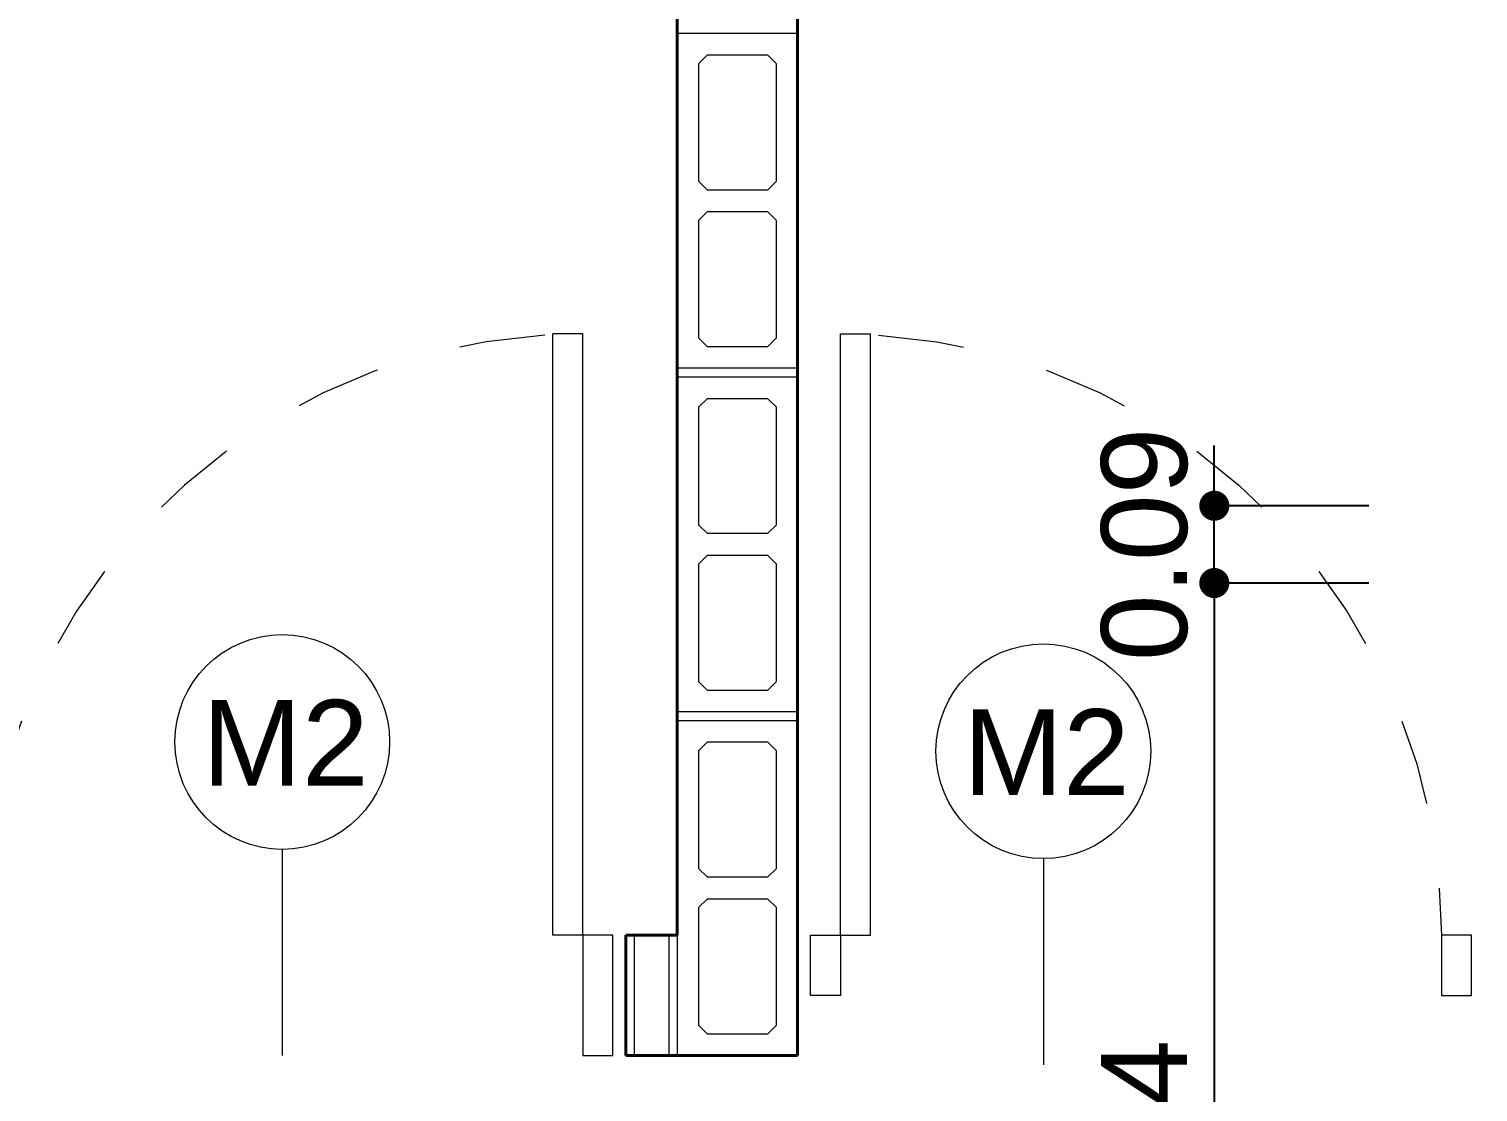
# Model space of a CAD drawing. Header units: millimetres. Extents: x 173 to 410, y -14 to 183.
# Drawn here: x 354.795 to 356.483, y -0.423 to 0.815 of the extents above; entities that cross this region are included whole.
import ezdxf
from ezdxf.enums import TextEntityAlignment as Align

# ---------------------------------------------------------------- set-up
doc = ezdxf.new("R2010")
doc.units = ezdxf.units.MM
doc.linetypes.add('HIDDEN', pattern=[0.05, 0.025, -0.025])
doc.layers.get('0').update_dxf_attribs({"color": 4})
for name, color, linetype, lineweight in [('ARQ Alvenaria', 201, 'Continuous', 40), ('ARQ Anotações', 2, 'Continuous', 5), ('ARQ Caixilharia', 140, 'Continuous', 9), ('ARQ Hachuras', 8, 'Continuous', 5), ('ARQ Projeções', 144, 'HIDDEN', 5)]:
    doc.layers.add(name, color=color, linetype=linetype, lineweight=lineweight)
doc.styles.get("Standard").update_dxf_attribs({"font": 'arial.ttf'})
doc.dimstyles.new('Executivo 1-50', dxfattribs={"dimtxt": 0.1, "dimasz": 0.035, "dimexe": 0, "dimexo": 0.0625, "dimgap": 0.03, "dimtad": 1, "dimzin": 0, "dimdsep": 46, "dimtxsty": 'Standard', "dimblk": 'DOT', "dimcen": 0.09, "dimclrd": 8, "dimclre": 8, "dimadec": 0, "dimazin": 0, "dimtfac": 1, "dimtix": 1, "dimtmove": 2, "dimatfit": 3, "dimldrblk": 'DOT', "dimfxl": 0.18, "dimfxlon": 1, "dimtolj": 1, "dimtzin": 0, "dimarcsym": 0})

# ---------------------------------------------------------------- blocks, each defined once
blk = doc.blocks.new('_DOT')
at = {"color": 0, "linetype": 'ByBlock', "lineweight": -2}
blk.add_line((-0.5, 0), (-1, 0), dxfattribs=at)
at = {"color": 0, "linetype": 'ByBlock', "const_width": 0.5}
blk.add_lwpolyline([(-0.25, 0, 1), (0.25, 0, 1)], format="xyb", close=True, dxfattribs=at)
blk = doc.blocks.new('*D1923')
at = {"layer": 'ARQ Anotações', "color": 8, "lineweight": -2, "transparency": 16777216}
for p, q in [((353.7345142465447, 2.669580452722979), (353.5545142465447, 2.669580452722979)), ((353.5545142465447, -0.2054195472770244), (353.5545142465447, 2.634580452722979)), ((353.7345142465447, -0.2404195472770244), (353.5545142465447, -0.2404195472770244))]:
    blk.add_line(p, q, dxfattribs=at)
at = {"layer": 'Defpoints', "color": 0, "transparency": 16777216}
for p in [(353.5545142465447, 2.669580452722979), (355.8703722308435, 2.669580452722979), (354.7703722727963, -0.2404195472770247)]:
    blk.add_point(p, dxfattribs=at)
at = {"layer": 'ARQ Anotações', "color": 8, "lineweight": -2, "transparency": 16777216, "xscale": 0.035, "yscale": 0.035, "zscale": 0.035}
for p, rotation in [((353.5545142465447, 2.669580452722979), 90), ((353.5545142465447, -0.2404195472770244), 270)]:
    blk.add_blockref('_DOT', p, dxfattribs=dict(at, rotation=rotation))
at = {"layer": 'ARQ Anotações', "color": 0, "transparency": 16777216, "insert": (353.4734569477725, 1.214580452723034), "char_height": 0.1, "attachment_point": 5, "rotation": 90}
blk.add_mtext('\\A1;2.91', dxfattribs=at)
blk = doc.blocks.new('Folha 72')
at = {"color": 0, "linetype": 'ByBlock', "lineweight": -2}
for p, q in [((0.3500000000000001, 0.7000000000000001), (0.3150000000000001, 0.7000000000000001)), ((0.3150000000000001, 2.143131898507868e-18), (0.3150000000000001, 0.7000000000000001)), ((0.35, 0), (0.3500000000000001, 0.7000000000000001)), ((-0.385, 0), (-0.35, 0)), ((-0.385, -0.06999999999999999), (-0.385, 0)), ((-0.35, 0), (-0.35, -0.06999999999999999)), ((0.35, 0), (0.3150000000000001, 2.143131898507868e-18)), ((0.385, 0), (0.35, 0)), ((0.35, 0), (0.35, -0.06999999999999999)), ((0.385, -0.06999999999999999), (0.385, 0)), ((-0.35, -0.06999999999999999), (-0.385, -0.06999999999999999)), ((0.35, -0.06999999999999999), (0.385, -0.06999999999999999))]:
    blk.add_line(p, q, dxfattribs=at)
at = {"layer": 'ARQ Projeções'}
blk.add_arc((0.35, 0), 0.7000000000000001, 93.6334036419095, 180, dxfattribs=at)
blk = doc.blocks.new('Folha 72_2')
for p, q in [((0.3500000000000001, 0.7000000000000001), (0.3150000000000001, 0.7000000000000001)), ((0.3150000000000001, 2.143131898507868e-18), (0.3150000000000001, 0.7000000000000001)), ((0.35, 0), (0.3500000000000001, 0.7000000000000001)), ((-0.385, 0), (-0.35, 0)), ((-0.385, -0.14), (-0.385, 0)), ((-0.35, 0), (-0.35, -0.14)), ((0.35, 0), (0.3150000000000001, 2.143131898507868e-18)), ((0.385, 0), (0.35, 0)), ((0.35, 0), (0.35, -0.14)), ((0.385, -0.14), (0.385, 0)), ((-0.35, -0.14), (-0.385, -0.14)), ((0.35, -0.14), (0.385, -0.14))]:
    blk.add_line(p, q)
at = {"layer": 'ARQ Projeções'}
blk.add_arc((0.35, 0), 0.7000000000000001, 93.6334036419095, 180, dxfattribs=at)
blk = doc.blocks.new('*D2142')
at = {"layer": 'ARQ Anotações', "color": 8, "lineweight": -2, "transparency": 16777216}
for p, q in [((353.7345147096902, 2.669580754076851), (353.5545147096902, 2.669580754076851)), ((353.5545147096902, 2.634580754076851), (353.5545147096902, -0.2054192459231599)), ((353.7345147096902, -0.2404192459231599), (353.5545147096902, -0.2404192459231599))]:
    blk.add_line(p, q, dxfattribs=at)
at = {"layer": 'Defpoints', "color": 0, "transparency": 16777216}
for p in [(355.870372693989, 2.669580754076851), (353.5545147096902, -0.2404192459231599), (354.7703727359418, -0.2404192459231602)]:
    blk.add_point(p, dxfattribs=at)
at = {"layer": 'ARQ Anotações', "color": 8, "lineweight": -2, "transparency": 16777216, "xscale": 0.035, "yscale": 0.035, "zscale": 0.035}
for p, rotation in [((353.5545147096902, 2.669580754076851), 90), ((353.5545147096902, -0.2404192459231599), 270)]:
    blk.add_blockref('_DOT', p, dxfattribs=dict(at, rotation=rotation))
at = {"layer": 'ARQ Anotações', "color": 0, "transparency": 16777216, "insert": (353.473457410918, 1.214580754076902), "char_height": 0.1, "attachment_point": 5, "rotation": 90}
blk.add_mtext('\\A1;2.91', dxfattribs=at)
blk = doc.blocks.new('Window-Door Marker - 70_27')
at = {"color": 8}
blk.add_line((0, 0.1), (0, -0.14), dxfattribs=at)
blk.add_circle((0, 0.225), 0.125, dxfattribs=at)
blk.add_attdef('AC_MarkerText_1', text='', height=0.1, rotation=180).set_placement((0.1036644323606026, 0.3035713892656383), align=Align.BOTTOM_LEFT)
blk = doc.blocks.new('*D2270')
at = {"layer": 'ARQ Anotações', "color": 8, "lineweight": -2, "transparency": 16777216}
for p, q in [((356.3557700808209, 0.1695804527229719), (356.1757700808209, 0.169580452722972)), ((356.1757700808209, 0.134580452722972), (356.1757700808209, -1.130420266605271)), ((355.9957700808209, -1.16542026660527), (356.1757700808209, -1.16542026660527))]:
    blk.add_line(p, q, dxfattribs=at)
at = {"layer": 'Defpoints', "color": 0, "transparency": 16777216}
for p in [(356.644122199436, 0.1695804527229718), (355.6153722380001, -1.16542026660527), (356.1757700808209, -1.16542026660527)]:
    blk.add_point(p, dxfattribs=at)
at = {"layer": 'ARQ Anotações', "color": 8, "lineweight": -2, "transparency": 16777216, "xscale": 0.035, "yscale": 0.035, "zscale": 0.035}
for p, rotation in [((356.1757700808209, 0.169580452722972), 90), ((356.1757700808209, -1.16542026660527), 270)]:
    blk.add_blockref('_DOT', p, dxfattribs=dict(at, rotation=rotation))
at = {"layer": 'ARQ Anotações', "color": 0, "transparency": 16777216, "insert": (356.0946786756367, -0.497919906941092), "char_height": 0.1, "attachment_point": 5, "rotation": 90}
blk.add_mtext('\\A1;1.34', dxfattribs=at)
blk = doc.blocks.new('*D2290')
at = {"layer": 'ARQ Anotações', "color": 8, "lineweight": -2, "transparency": 16777216}
for p, q in [((356.1757700808209, 0.2945804527229753), (356.1757700808209, 0.3295804527229753)), ((356.3557700808209, 0.2595804527229753), (356.1757700808209, 0.2595804527229753)), ((356.1757700808209, 0.169580452722972), (356.1757700808209, 0.2595804527229753)), ((356.3557700808209, 0.1695804527229719), (356.1757700808209, 0.169580452722972)), ((356.1757700808209, 0.134580452722972), (356.1757700808209, 0.09958045272297196))]:
    blk.add_line(p, q, dxfattribs=at)
at = {"layer": 'Defpoints', "color": 0, "transparency": 16777216}
for p in [(356.1757700808209, 0.2595804527229753), (356.5403722765555, 0.2595804527229753), (356.644122199436, 0.1695804527229718)]:
    blk.add_point(p, dxfattribs=at)
at = {"layer": 'ARQ Anotações', "color": 8, "lineweight": -2, "transparency": 16777216, "xscale": 0.035, "yscale": 0.035, "zscale": 0.035}
for p, rotation in [((356.1757700808209, 0.2595804527229753), 270), ((356.1757700808209, 0.169580452722972), 90)]:
    blk.add_blockref('_DOT', p, dxfattribs=dict(at, rotation=rotation))
at = {"layer": 'ARQ Anotações', "color": 0, "transparency": 16777216, "insert": (356.0947127820487, 0.2145804527230309), "char_height": 0.1, "attachment_point": 5, "rotation": 90}
blk.add_mtext('\\A1;0.09', dxfattribs=at)

msp = doc.modelspace()

# ---------------------------------------------------------------- linework, layer by layer
at = {"layer": 'ARQ Alvenaria'}
for p, q in [((355.5503722337609, 2.669580452722972), (355.5503722745464, -0.2404195472770247)), ((355.6903722745463, -0.2404195472770247), (355.6903722337609, 2.669580452722972)), ((355.4905067251173, -0.2404195472770247), (355.4905067251173, -0.3804195472770253)), ((355.5503722745464, -0.2404195472770247), (355.4905067251173, -0.2404195472770247)), ((355.690372275316, -0.2404195472770247), (355.690372275316, -0.3804195472770253)), ((355.4905067251173, -0.3804195472770253), (355.690372275316, -0.3804195472770253))]:
    msp.add_line(p, q, dxfattribs=at)
at = {"layer": 'ARQ Hachuras', "flags": 128}
for points in [[(355.5505057251173, 0.4195804527229789), (355.5505057251173, 0.8095804527229795), (355.6905057251173, 0.8095804527229795), (355.6905057251173, 0.4195804527229789)], [(355.5855057251173, 0.6270804527229821), (355.5755057251173, 0.6370804527229801), (355.5755057251173, 0.7745804527229829), (355.5855057251173, 0.7845804527229809), (355.6555057251173, 0.7845804527229809), (355.6655057251173, 0.7745804527229829), (355.6655057251173, 0.6370804527229801), (355.6555057251173, 0.6270804527229821)], [(355.5855057251173, 0.4445804527229846), (355.5755057251173, 0.4545804527229826), (355.5755057251173, 0.5920804527229855), (355.5855057251173, 0.6020804527229835), (355.6555057251173, 0.6020804527229835), (355.6655057251173, 0.5920804527229855), (355.6655057251173, 0.4545804527229826), (355.6555057251173, 0.4445804527229846)], [(355.5505062251173, 0.01958045272298037), (355.5505057251173, 0.4095804527229809), (355.6905057251173, 0.4095804527229809), (355.6905062251173, 0.01958045272298037)], [(355.5855062251173, 0.2270804527229835), (355.5755062251173, 0.2370804527229815), (355.5755057251173, 0.3745804527229843), (355.5855057251173, 0.3845804527229824), (355.6555057251173, 0.3845804527229824), (355.6655057251173, 0.3745804527229843), (355.6655062251173, 0.2370804527229815), (355.6555062251173, 0.2270804527229835)], [(355.5855062251173, 0.04458045272297895), (355.5755062251173, 0.05458045272298406), (355.5755062251173, 0.1920804527229798), (355.5855062251173, 0.2020804527229849), (355.6555062251173, 0.2020804527229849), (355.6655062251173, 0.1920804527229798), (355.6655062251173, 0.05458045272298406), (355.6555062251173, 0.04458045272297895)], [(355.5505067251173, -0.3804195472770182), (355.5505062251173, 0.009580452722982358), (355.6905062251173, 0.009580452722982358), (355.6905067251173, -0.3804195472770182)], [(355.5855062251173, -0.1729195472770151), (355.5755062251173, -0.1629195472770171), (355.5755062251173, -0.02541954727701423), (355.5855062251173, -0.01541954727701622), (355.6555062251173, -0.01541954727701622), (355.6655062251173, -0.02541954727701423), (355.6655062251173, -0.1629195472770171), (355.6555062251173, -0.1729195472770151)], [(355.5855067251173, -0.3554195472770196), (355.5755067251173, -0.3454195472770145), (355.5755062251173, -0.2079195472770188), (355.5855062251173, -0.1979195472770208), (355.6555062251173, -0.1979195472770208), (355.6655062251173, -0.2079195472770188), (355.6655067251173, -0.3454195472770145), (355.6555067251173, -0.3554195472770196)], [(355.5005062251173, -0.2404195472770176), (355.5405062251173, -0.2404195472770176), (355.5405067251173, -0.3804195472770182), (355.5005067251173, -0.3804195472770182)]]:
    msp.add_lwpolyline(points, close=True, dxfattribs=at)

# ---------------------------------------------------------------- block references
at = {"layer": 'ARQ Anotações'}
ref = msp.add_blockref('Window-Door Marker - 70_27', (355.0903775432444, -0.2404173532918996), dxfattribs=at)
ref.add_attrib('AC_MarkerText_1', 'M2', dxfattribs={"layer": '0', "height": 0.1}).set_placement((354.9969751270375, -0.09646397221179726), align=Align.BOTTOM_LEFT)
ref = msp.add_blockref('Window-Door Marker - 70_27', (355.9766866071319, -0.2512454893818123), dxfattribs=at)
ref.add_attrib('AC_MarkerText_1', 'M2', dxfattribs={"layer": '0', "height": 0.1}).set_placement((355.8832841909249, -0.10729210830171), align=Align.BOTTOM_LEFT)
at = {"layer": 'ARQ Caixilharia'}
msp.add_blockref('Folha 72_2', (355.0905067251173, -0.2404195472770247), dxfattribs=at)
at = {"layer": 'ARQ Caixilharia', "xscale": -1}
msp.add_blockref('Folha 72', (356.090372275316, -0.2404195472770247), dxfattribs=at)

# ---------------------------------------------------------------- dimensions: what is measured, and where the dimension line sits
at = {"layer": 'ARQ Anotações'}
for base, p1, p2, angle, picture, middle in [((353.5545142465447, 2.669580452722979), (354.7703722727963, -0.2404195472770247), (355.8703722308435, 2.669580452722979), 90, '*D1923', (353.4734569477725, 1.214580452723034)), ((353.5545147096902, -0.2404192459231599), (355.870372693989, 2.669580754076851), (354.7703727359418, -0.2404192459231602), 270, '*D2142', (353.473457410918, 1.214580754076902)), ((356.1757700808209, 0.2595804527229753), (356.644122199436, 0.1695804527229718), (356.5403722765555, 0.2595804527229753), 90, '*D2290', (356.0947127820487, 0.2145804527230309)), ((356.1757700808209, -1.16542026660527), (356.644122199436, 0.1695804527229718), (355.6153722380001, -1.16542026660527), 90, '*D2270', (356.0946786756367, -0.497919906941092))]:
    dim = msp.add_linear_dim(base=base, p1=p1, p2=p2, angle=angle, dimstyle='Executivo 1-50', dxfattribs=at)
    dim.commit()
    dim.dimension.update_dxf_attribs({"geometry": picture, "text_midpoint": middle})

doc.saveas('drawing.dxf')
